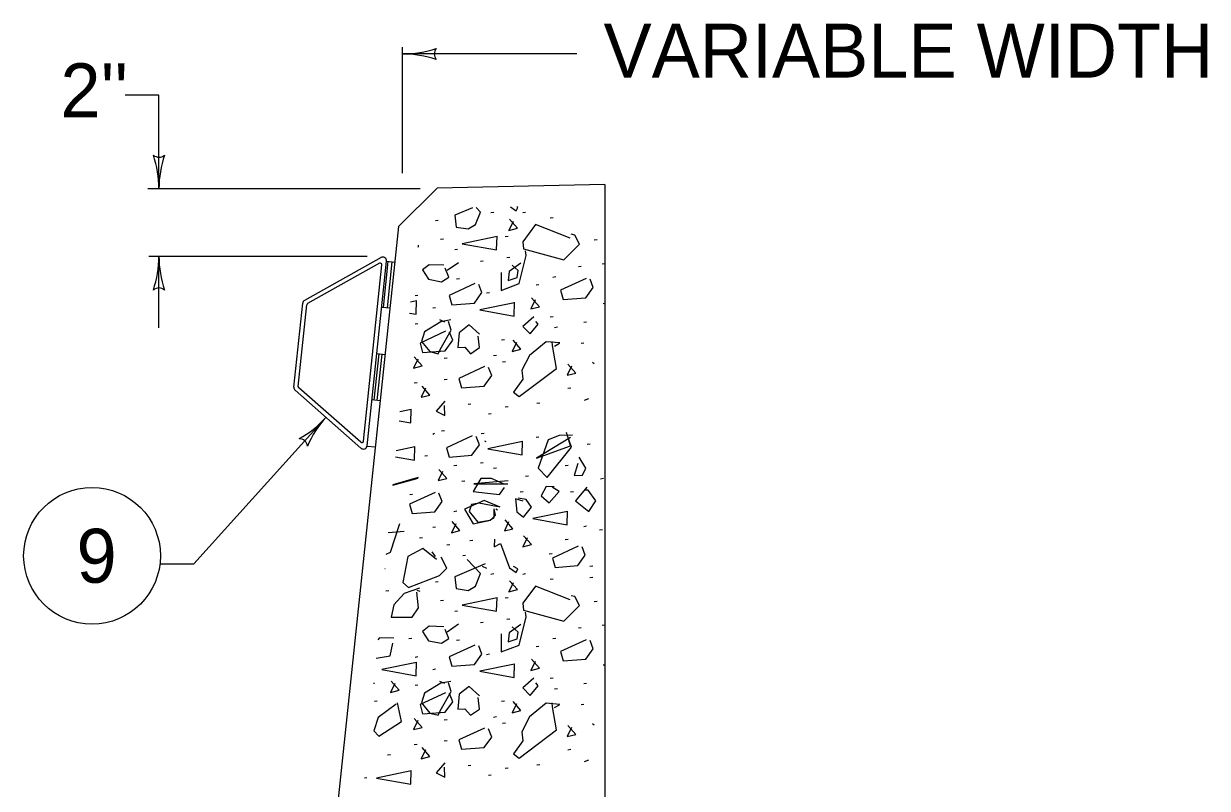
# Model space of a CAD drawing. Extents: x 1007 to 1035.5, y 1000.5 to 1021.5.
# Drawn here: x 1022.626 to 1027.011, y 1003.361 to 1006.195 of the extents above; entities that cross this region are included whole.
import ezdxf

# ---------------------------------------------------------------- set-up
doc = ezdxf.new("R2010")
doc.units = 0
doc.layers.add('1', color=7, linetype='Continuous')

msp = doc.modelspace()

# ---------------------------------------------------------------- linework, layer by layer
at = {"layer": '1'}
for p, q in [((1024.0293, 1005.641), (1024.0293, 1006.1081)), ((1024.6753, 1006.0829), (1024.0293, 1006.0829)), ((1023.1267, 1005.9306), (1023.0017, 1005.9306)), ((1023.1267, 1005.5829), (1023.1267, 1005.9306)), ((1024.0944, 1005.5829), (1023.0859, 1005.5829)), ((1024.157, 1005.5856), (1024.0147, 1005.4433)), ((1024.7792, 1005.5986), (1024.157, 1005.5856)), ((1024.7792, 1005.5986), (1024.7792, 1001.5829)), ((1024.0147, 1005.4433), (1023.7793, 1003.2079)), ((1023.0892, 1005.3329), (1023.8987, 1005.3329)), ((1023.1267, 1005.068), (1023.1267, 1005.3329)), ((1023.9497, 1005.3279), (1023.6663, 1005.1692)), ((1023.9442, 1005.307), (1023.6775, 1005.1575)), ((1023.884, 1004.6474), (1023.9528, 1005.3013)), ((1023.8979, 1004.6308), (1023.9699, 1005.3147)), ((1023.9753, 1005.3141), (1023.9574, 1005.1428)), ((1023.9699, 1005.3147), (1024.0008, 1005.3114)), ((1023.9898, 1005.3126), (1023.9718, 1005.1413)), ((1023.6267, 1004.8479), (1023.6594, 1005.1588)), ((1023.6427, 1004.8503), (1023.6746, 1005.153)), ((1023.9827, 1005.1402), (1023.952, 1005.1434)), ((1023.9244, 1004.8), (1023.9424, 1004.9713)), ((1023.9338, 1004.9722), (1023.9648, 1004.9689)), ((1023.9357, 1004.7988), (1023.9537, 1004.9701)), ((1023.8753, 1004.6219), (1023.6313, 1004.8362)), ((1023.8743, 1004.6436), (1023.6446, 1004.8453)), ((1023.9468, 1004.7977), (1023.9158, 1004.8009)), ((1023.2554, 1004.1935), (1023.7454, 1004.7359)), ((1023.8978, 1004.6297), (1023.9287, 1004.6264)), ((1023.1304, 1004.1935), (1023.2554, 1004.1935))]:
    msp.add_line(p, q, dxfattribs=at)
for points in [[(1024.2885, 1005.5131), (1024.2231, 1005.4851)], [(1024.2231, 1005.4851), (1024.2284, 1005.4411)], [(1024.2991, 1005.4504), (1024.3178, 1005.4971)], [(1024.3178, 1005.4971), (1024.3023, 1005.5133)], [(1024.3676, 1005.4951), (1024.3569, 1005.4938)], [(1024.4296, 1005.5157), (1024.4498, 1005.5011)], [(1024.4498, 1005.5011), (1024.4565, 1005.5144)], [(1024.4565, 1005.5144), (1024.4531, 1005.5161)], [(1024.4854, 1005.4951), (1024.4748, 1005.4938)], [(1024.5868, 1005.4754), (1024.5762, 1005.4741)], [(1024.1614, 1005.4656), (1024.1508, 1005.4643)], [(1024.2284, 1005.4411), (1024.2724, 1005.4344)], [(1024.2724, 1005.4344), (1024.2991, 1005.4504)], [(1024.4388, 1005.4623), (1024.4228, 1005.4289), (1024.4548, 1005.4369), (1024.4254, 1005.4703)], [(1024.6498, 1005.3998), (1024.5218, 1005.4504), (1024.4752, 1005.3864), (1024.4778, 1005.3611), (1024.6272, 1005.3198), (1024.6845, 1005.3784), (1024.6672, 1005.4118), (1024.6538, 1005.4144)], [(1024.1811, 1005.3969), (1024.1704, 1005.3956)], [(1024.3792, 1005.4063), (1024.2498, 1005.3797), (1024.3778, 1005.357), (1024.3792, 1005.4077)], [(1024.42, 1005.4067), (1024.4093, 1005.4053)], [(1024.7505, 1005.3936), (1024.7398, 1005.3923)], [(1024.0866, 1005.3664), (1024.0884, 1005.3691)], [(1024.0884, 1005.3691), (1024.0879, 1005.3738)], [(1024.2334, 1005.3576), (1024.2228, 1005.3563)], [(1024.3952, 1005.2731), (1024.3952, 1005.2063), (1024.4618, 1005.2317), (1024.4872, 1005.3358), (1024.4845, 1005.3531)], [(1024.1818, 1005.2998), (1024.1284, 1005.3011), (1024.1031, 1005.2824), (1024.1258, 1005.2478), (1024.1738, 1005.2383), (1024.2004, 1005.2558), (1024.1871, 1005.2891)], [(1024.1951, 1005.2811), (1024.2364, 1005.3104)], [(1024.3283, 1005.3151), (1024.3177, 1005.3138)], [(1024.4265, 1005.3282), (1024.4158, 1005.3268)], [(1024.4672, 1005.3078), (1024.4245, 1005.2771), (1024.4205, 1005.2438), (1024.4538, 1005.2544), (1024.4578, 1005.2798), (1024.4352, 1005.2998)], [(1024.7792, 1005.3051), (1024.7693, 1005.3039)], [(1024.5967, 1005.2562), (1024.586, 1005.2548)], [(1024.6916, 1005.2954), (1024.6809, 1005.2941)], [(1024.2969, 1005.2316), (1024.2023, 1005.1876), (1024.2116, 1005.1529), (1024.2956, 1005.1596), (1024.3236, 1005.1983), (1024.3116, 1005.2289)], [(1024.24, 1005.2496), (1024.2293, 1005.2483)], [(1024.5345, 1005.2268), (1024.5238, 1005.2254)], [(1024.7093, 1005.2512), (1024.6146, 1005.2072), (1024.6239, 1005.1725), (1024.7079, 1005.1792), (1024.7359, 1005.2178), (1024.7239, 1005.2485)], [(1024.0862, 1005.1874), (1024.0755, 1005.1861)], [(1024.08, 1005.1181), (1024.0813, 1005.1688)], [(1024.3513, 1005.1973), (1024.3406, 1005.1959)], [(1024.5206, 1005.171), (1024.5046, 1005.1377), (1024.5366, 1005.1457), (1024.5073, 1005.179)], [(1024.0813, 1005.1674), (1024.0588, 1005.1628)], [(1024.1517, 1005.1417), (1024.141, 1005.1403)], [(1024.4446, 1005.1609), (1024.3153, 1005.1343), (1024.4433, 1005.1116), (1024.4446, 1005.1623)], [(1024.7792, 1005.1574), (1024.7725, 1005.1567)], [(1024.0549, 1005.1225), (1024.08, 1005.1181)], [(1024.0862, 1005.0828), (1024.0755, 1005.0814)], [(1024.2084, 1005.097), (1024.1711, 1005.0903), (1024.1111, 1005.053), (1024.0991, 1005.017), (1024.1298, 1004.9797), (1024.1618, 1004.9717), (1024.1684, 1004.9877), (1024.2098, 1005.0597), (1024.1991, 1005.0917)], [(1024.1658, 1005.0983), (1024.1844, 1005.0903)], [(1024.5152, 1005.109), (1024.4752, 1005.073), (1024.5018, 1005.045), (1024.5312, 1005.081), (1024.5232, 1005.0917)], [(1024.5868, 1005.1089), (1024.5762, 1005.1076)], [(1024.7113, 1005.0893), (1024.7006, 1005.0879)], [(1024.1889, 1005.0548), (1024.0943, 1005.0108), (1024.1036, 1004.9762), (1024.1876, 1004.9828), (1024.2156, 1005.0215), (1024.2036, 1005.0522)], [(1024.3138, 1005.0437), (1024.2764, 1005.0783), (1024.2391, 1005.049), (1024.2338, 1004.9943), (1024.2604, 1004.9957), (1024.2804, 1004.9717), (1024.3138, 1004.9943), (1024.3098, 1005.037)], [(1024.6033, 1005.0697), (1024.5926, 1005.0683)], [(1024.4069, 1005.0238), (1024.3963, 1005.0225)], [(1024.4519, 1005.0139), (1024.4359, 1004.9806), (1024.4679, 1004.9886), (1024.4386, 1005.0219)], [(1024.6125, 1005.0117), (1024.5618, 1005.0157), (1024.4992, 1004.965), (1024.4712, 1004.9103), (1024.4752, 1004.877), (1024.4405, 1004.8289), (1024.4618, 1004.8129), (1024.5992, 1004.917), (1024.5845, 1005.0023), (1024.5832, 1005.017)], [(1024.5925, 1004.9997), (1024.6112, 1005.0103)], [(1024.7014, 1005.0108), (1024.6908, 1005.0094)], [(1024.0853, 1004.9518), (1024.0693, 1004.9184), (1024.1014, 1004.9264), (1024.072, 1004.9598)], [(1024.1942, 1004.9551), (1024.1835, 1004.9538)], [(1024.3774, 1004.9649), (1024.3668, 1004.9636)], [(1024.3329, 1004.924), (1024.2383, 1004.8799), (1024.2476, 1004.8453), (1024.3316, 1004.8519), (1024.3596, 1004.8906), (1024.3476, 1004.9213)], [(1024.4102, 1004.942), (1024.3995, 1004.9407)], [(1024.6548, 1004.9256), (1024.6388, 1004.8923), (1024.6708, 1004.9003), (1024.6414, 1004.9336)], [(1024.7392, 1004.9343), (1024.7325, 1004.9397)], [(1024.0829, 1004.8635), (1024.0723, 1004.8622)], [(1024.1942, 1004.8766), (1024.1835, 1004.8753)], [(1024.1148, 1004.8438), (1024.0988, 1004.8104), (1024.1308, 1004.8184), (1024.1015, 1004.8518)], [(1024.6523, 1004.8438), (1024.6417, 1004.8425)], [(1024.1858, 1004.7956), (1024.1538, 1004.7583), (1024.1858, 1004.7423), (1024.1844, 1004.7796)], [(1024.2825, 1004.7849), (1024.2718, 1004.7836)], [(1024.42, 1004.7751), (1024.4093, 1004.7738)], [(1024.5378, 1004.7882), (1024.5271, 1004.7868)], [(1024.7178, 1004.8049), (1024.7018, 1004.7983)], [(1024.0618, 1004.7649), (1024.0194, 1004.7562)], [(1024.0604, 1004.7156), (1024.0618, 1004.7663)], [(1024.3578, 1004.7489), (1024.3471, 1004.7476)], [(1024.0163, 1004.7233), (1024.0604, 1004.7156)], [(1024.1471, 1004.6761), (1024.1418, 1004.6721)], [(1024.1843, 1004.6854), (1024.1737, 1004.6841)], [(1024.2871, 1004.6674), (1024.1924, 1004.6233), (1024.2018, 1004.5887), (1024.2858, 1004.5953), (1024.3138, 1004.634), (1024.3018, 1004.6648)], [(1024.3316, 1004.6756), (1024.3209, 1004.6743)], [(1024.3391, 1004.6454), (1024.3338, 1004.6481)], [(1024.4741, 1004.6458), (1024.3447, 1004.6192), (1024.4728, 1004.5965), (1024.4741, 1004.6472)], [(1024.5345, 1004.6625), (1024.5238, 1004.6612)], [(1024.6512, 1004.6614), (1024.5258, 1004.5841), (1024.6512, 1004.6308), (1024.6365, 1004.6801)], [(1024.6592, 1004.6694), (1024.6098, 1004.6681), (1024.5685, 1004.6521), (1024.5312, 1004.5481), (1024.5645, 1004.5134), (1024.6552, 1004.6254), (1024.6392, 1004.6708)], [(1024.0748, 1004.6262), (1024.0054, 1004.6118)], [(1024.0735, 1004.5768), (1024.0748, 1004.6275)], [(1024.7243, 1004.6363), (1024.7137, 1004.635)], [(1024.0033, 1004.5893), (1024.0735, 1004.5768)], [(1024.1222, 1004.5938), (1024.1115, 1004.5925)], [(1024.2302, 1004.5578), (1024.2195, 1004.5565)], [(1024.3283, 1004.5677), (1024.3177, 1004.5663)], [(1024.6425, 1004.5578), (1024.6318, 1004.5565)], [(1024.6792, 1004.5654), (1024.6645, 1004.5201), (1024.6965, 1004.5214), (1024.7085, 1004.5481), (1024.6832, 1004.5881)], [(1024.0871, 1004.5134), (1023.9932, 1004.4854)], [(1023.9932, 1004.4848), (1024.0871, 1004.5108)], [(1024.177, 1004.5348), (1024.161, 1004.5015), (1024.193, 1004.5095), (1024.1637, 1004.5428)], [(1024.3774, 1004.548), (1024.3668, 1004.5467)], [(1024.4953, 1004.5185), (1024.4846, 1004.5172)], [(1024.2597, 1004.4989), (1024.2489, 1004.4976)], [(1024.4058, 1004.4881), (1024.3592, 1004.5094), (1024.3191, 1004.5094), (1024.2911, 1004.4614), (1024.3444, 1004.4548), (1024.3885, 1004.4494), (1024.4072, 1004.4761)], [(1024.4205, 1004.5001), (1024.2938, 1004.4894), (1024.4192, 1004.4894)], [(1024.5912, 1004.4788), (1024.5618, 1004.4801), (1024.5432, 1004.4454), (1024.5725, 1004.4188), (1024.6098, 1004.4614), (1024.5832, 1004.4774)], [(1024.7125, 1004.4774), (1024.6698, 1004.4268), (1024.7192, 1004.3868), (1024.7458, 1004.4268), (1024.7165, 1004.4654), (1024.7018, 1004.4654)], [(1024.7734, 1004.5088), (1024.7628, 1004.5074)], [(1024.1497, 1004.4579), (1024.055, 1004.4139), (1024.0643, 1004.3793), (1024.1483, 1004.3859), (1024.1763, 1004.4246), (1024.1643, 1004.4553)], [(1024.0666, 1004.4498), (1024.0559, 1004.4485)], [(1024.3912, 1004.4028), (1024.3311, 1004.4281), (1024.2591, 1004.3961), (1024.2911, 1004.3414), (1024.3552, 1004.3548), (1024.3738, 1004.3734), (1024.3685, 1004.3974)], [(1024.4765, 1004.4254), (1024.4472, 1004.4334), (1024.4525, 1004.3854), (1024.4778, 1004.3654), (1024.5072, 1004.4028), (1024.4872, 1004.4308), (1024.4578, 1004.4361)], [(1024.4756, 1004.4597), (1024.4649, 1004.4583)], [(1024.6622, 1004.4597), (1024.6515, 1004.4583)], [(1024.2302, 1004.3877), (1024.2195, 1004.3863)], [(1024.3832, 1004.4041), (1024.3124, 1004.4174), (1024.2844, 1004.4134), (1024.2764, 1004.3868), (1024.3084, 1004.3468), (1024.3525, 1004.3548), (1024.3685, 1004.3641), (1024.3685, 1004.3974)], [(1024.3752, 1004.3974), (1024.3805, 1004.3934)], [(1024.6409, 1004.3873), (1024.5116, 1004.3606), (1024.6396, 1004.3379), (1024.6409, 1004.3886)], [(1023.9844, 1004.236), (1024.0191, 1004.3428)], [(1024.2261, 1004.3418), (1024.2101, 1004.3084), (1024.2421, 1004.3164), (1024.2128, 1004.3498)], [(1024.4224, 1004.3483), (1024.4064, 1004.3149), (1024.4384, 1004.3229), (1024.4091, 1004.3563)], [(1024.0351, 1004.3134), (1023.976, 1004.3083)], [(1024.1517, 1004.3288), (1024.141, 1004.3274)], [(1024.4912, 1004.2893), (1024.4752, 1004.256), (1024.5072, 1004.264), (1024.4778, 1004.2973)], [(1024.7113, 1004.332), (1024.7006, 1004.3307)], [(1024.7702, 1004.3189), (1024.7594, 1004.3176)], [(1024.1551, 1004.2093), (1024.1044, 1004.2493), (1024.0484, 1004.22), (1024.0298, 1004.124), (1024.0511, 1004.1053), (1024.1658, 1004.1493), (1024.1938, 1004.1773), (1024.1724, 1004.2173)], [(1024.1026, 1004.2895), (1024.0918, 1004.2882)], [(1024.204, 1004.2633), (1024.1933, 1004.2619)], [(1024.2891, 1004.2797), (1024.2784, 1004.2783)], [(1024.3698, 1004.284), (1024.3685, 1004.256), (1024.3925, 1004.268), (1024.4258, 1004.1787), (1024.4498, 1004.1613), (1024.4565, 1004.1747), (1024.4405, 1004.1827)], [(1024.6798, 1004.2583), (1024.5851, 1004.2143), (1024.5944, 1004.1797), (1024.6784, 1004.1863), (1024.7064, 1004.225), (1024.6944, 1004.2557)], [(1024.6425, 1004.2829), (1024.6318, 1004.2816)], [(1023.9683, 1004.2285), (1023.9844, 1004.236)], [(1024.1378, 1004.2373), (1024.1498, 1004.22)], [(1024.3351, 1004.1933), (1024.2231, 1004.1453), (1024.2284, 1004.1013), (1024.2724, 1004.0947), (1024.2991, 1004.1107), (1024.3178, 1004.1573), (1024.2684, 1004.2093)], [(1024.2629, 1004.224), (1024.2523, 1004.2227)], [(1024.5836, 1004.2306), (1024.5729, 1004.2293)], [(1023.9651, 1004.1749), (1023.9631, 1004.1746)], [(1024.3244, 1004.184), (1024.3404, 1004.1773)], [(1024.7342, 1004.1848), (1024.7234, 1004.1834)], [(1024.1614, 1004.1258), (1024.1508, 1004.1245)], [(1024.3676, 1004.1553), (1024.3569, 1004.154)], [(1024.4388, 1004.1225), (1024.4228, 1004.0892), (1024.4548, 1004.0972), (1024.4254, 1004.1305)], [(1024.4854, 1004.1553), (1024.4748, 1004.154)], [(1024.5868, 1004.1357), (1024.5762, 1004.1343)], [(1024.7342, 1004.1423), (1024.7234, 1004.1409)], [(1023.9782, 1004.0931), (1023.9675, 1004.0918)], [(1024.0924, 1004.1027), (1024.0351, 1004.0827), (1023.9964, 1004.0413), (1023.9871, 1003.9947), (1024.0644, 1003.9947), (1024.0884, 1004.0293), (1024.0818, 1004.088)], [(1024.0951, 1004.0907), (1024.0831, 1004.0947)], [(1024.6498, 1004.06), (1024.5218, 1004.1107), (1024.4752, 1004.0467), (1024.4778, 1004.0213), (1024.6272, 1003.98), (1024.6845, 1004.0387), (1024.6672, 1004.072), (1024.6538, 1004.0747)], [(1024.1811, 1004.0572), (1024.1704, 1004.0558)], [(1024.3792, 1004.0666), (1024.2498, 1004.0399), (1024.3778, 1004.0173), (1024.3792, 1004.0679)], [(1024.42, 1004.0669), (1024.4093, 1004.0656)], [(1024.7505, 1004.0538), (1024.7398, 1004.0525)], [(1024.2334, 1004.0178), (1024.2228, 1004.0165)], [(1024.3952, 1003.9333), (1024.3952, 1003.8666), (1024.4618, 1003.8919), (1024.4872, 1003.996), (1024.4845, 1004.0133)], [(1024.4265, 1003.9884), (1024.4158, 1003.9871)], [(1024.1818, 1003.96), (1024.1284, 1003.9613), (1024.1031, 1003.9427), (1024.1258, 1003.908), (1024.1738, 1003.8986), (1024.2004, 1003.916), (1024.1871, 1003.9493)], [(1024.1951, 1003.9413), (1024.2364, 1003.9707)], [(1024.3283, 1003.9753), (1024.3177, 1003.974)], [(1024.4672, 1003.968), (1024.4245, 1003.9373), (1024.4205, 1003.904), (1024.4538, 1003.9147), (1024.4578, 1003.94), (1024.4352, 1003.96)], [(1024.6916, 1003.9557), (1024.6809, 1003.9543)], [(1024.7792, 1003.9653), (1024.7693, 1003.9642)], [(1023.9443, 1003.9187), (1023.9376, 1003.9118)], [(1023.9964, 1003.9173), (1023.9443, 1003.9187)], [(1023.9831, 1003.8519), (1023.9938, 1003.8986)], [(1024.0633, 1003.9164), (1024.0526, 1003.9151)], [(1024.24, 1003.9098), (1024.2293, 1003.9085)], [(1024.5967, 1003.9164), (1024.586, 1003.9151)], [(1024.7093, 1003.9114), (1024.6146, 1003.8674), (1024.6239, 1003.8328), (1024.7079, 1003.8394), (1024.7359, 1003.8781), (1024.7239, 1003.9088)], [(1024.2969, 1003.8918), (1024.2023, 1003.8478), (1024.2116, 1003.8132), (1024.2956, 1003.8198), (1024.3236, 1003.8585), (1024.3116, 1003.8892)], [(1024.3513, 1003.8575), (1024.3406, 1003.8562)], [(1024.5345, 1003.887), (1024.5238, 1003.8857)], [(1023.9309, 1003.8429), (1023.9831, 1003.8519)], [(1024.0813, 1003.8277), (1023.952, 1003.801), (1024.08, 1003.7783), (1024.0813, 1003.829)], [(1024.0862, 1003.8477), (1024.0755, 1003.8463)], [(1024.4446, 1003.8212), (1024.3153, 1003.7945), (1024.4433, 1003.7718), (1024.4446, 1003.8225)], [(1024.5206, 1003.8313), (1024.5046, 1003.7979), (1024.5366, 1003.8059), (1024.5073, 1003.8393)], [(1024.7792, 1003.8177), (1024.7725, 1003.8169)], [(1024.1517, 1003.8019), (1024.141, 1003.8006)], [(1024.5152, 1003.7693), (1024.4752, 1003.7333), (1024.5018, 1003.7053), (1024.5312, 1003.7413), (1024.5232, 1003.7519)], [(1024.5868, 1003.7692), (1024.5762, 1003.7678)], [(1023.9258, 1003.7495), (1023.9218, 1003.7489)], [(1024.0003, 1003.7494), (1023.9843, 1003.7161), (1024.0163, 1003.7241), (1023.9869, 1003.7574)], [(1024.0862, 1003.743), (1024.0755, 1003.7417)], [(1024.2084, 1003.7573), (1024.1711, 1003.7506), (1024.1111, 1003.7133), (1024.0991, 1003.6773), (1024.1298, 1003.6399), (1024.1618, 1003.6319), (1024.1684, 1003.6479), (1024.2098, 1003.7199), (1024.1991, 1003.7519)], [(1024.1658, 1003.7586), (1024.1844, 1003.7506)], [(1024.3138, 1003.7039), (1024.2764, 1003.7386), (1024.2391, 1003.7093), (1024.2338, 1003.6546), (1024.2604, 1003.6559), (1024.2804, 1003.6319), (1024.3138, 1003.6546), (1024.3098, 1003.6973)], [(1024.6033, 1003.7299), (1024.5926, 1003.7286)], [(1024.7113, 1003.7495), (1024.7006, 1003.7482)], [(1023.9357, 1003.6841), (1023.925, 1003.6828)], [(1024.1889, 1003.7151), (1024.0943, 1003.6711), (1024.1036, 1003.6364), (1024.1876, 1003.6431), (1024.2156, 1003.6818), (1024.2036, 1003.7124)], [(1024.4069, 1003.6841), (1024.3963, 1003.6828)], [(1024.4519, 1003.6742), (1024.4359, 1003.6408), (1024.4679, 1003.6488), (1024.4386, 1003.6822)], [(1024.0058, 1003.6733), (1023.939, 1003.6239), (1023.923, 1003.5733), (1023.9417, 1003.5546), (1024.0258, 1003.6079), (1024.0111, 1003.6773)], [(1024.6125, 1003.6719), (1024.5618, 1003.6759), (1024.4992, 1003.6253), (1024.4712, 1003.5706), (1024.4752, 1003.5373), (1024.4405, 1003.4892), (1024.4618, 1003.4732), (1024.5992, 1003.5773), (1024.5845, 1003.6626), (1024.5832, 1003.6773)], [(1024.5925, 1003.6599), (1024.6112, 1003.6706)], [(1024.7014, 1003.671), (1024.6908, 1003.6697)], [(1024.0853, 1003.612), (1024.0693, 1003.5787), (1024.1014, 1003.5867), (1024.072, 1003.62)], [(1024.1942, 1003.6153), (1024.1835, 1003.614)], [(1024.3774, 1003.6252), (1024.3668, 1003.6238)], [(1024.4102, 1003.6023), (1024.3995, 1003.6009)], [(1024.6548, 1003.5858), (1024.6388, 1003.5525), (1024.6708, 1003.5605), (1024.6414, 1003.5938)], [(1024.7392, 1003.5946), (1024.7325, 1003.5999)], [(1024.3329, 1003.5843), (1024.2383, 1003.5402), (1024.2476, 1003.5055), (1024.3316, 1003.5122), (1024.3596, 1003.5508), (1024.3476, 1003.5816)], [(1024.0829, 1003.5238), (1024.0723, 1003.5224)], [(1024.1148, 1003.504), (1024.0988, 1003.4707), (1024.1308, 1003.4787), (1024.1015, 1003.512)], [(1024.1942, 1003.5368), (1024.1835, 1003.5355)], [(1024.6523, 1003.5041), (1024.6417, 1003.5028)], [(1023.9848, 1003.4844), (1023.9741, 1003.4831)], [(1024.7178, 1003.4652), (1024.7018, 1003.4585)], [(1024.0618, 1003.4252), (1023.9323, 1003.3985), (1024.0604, 1003.3758), (1024.0618, 1003.4265)], [(1024.1858, 1003.4558), (1024.1538, 1003.4185), (1024.1858, 1003.4025), (1024.1844, 1003.4398)], [(1024.2825, 1003.4452), (1024.2718, 1003.4438)], [(1024.42, 1003.4353), (1024.4093, 1003.434)], [(1024.5378, 1003.4484), (1024.5271, 1003.4471)], [(1023.8964, 1003.3993), (1023.8878, 1003.3983)], [(1024.3578, 1003.4092), (1024.3471, 1003.4078)]]:
    msp.add_lwpolyline(points, dxfattribs=at)
msp.add_circle((1022.8788, 1004.2229), 0.2533, dxfattribs=at)
for centre, radius, start, end in [((1024.0293, 1006.4739), 0.3909, 270, 288.6688), ((1024.178, 1006.0829), 0.0313, 138.7746, 220.8913), ((1024.0293, 1006.4739), 0.3909, 269.9878, 270), ((1024.0293, 1005.692), 0.3909, 71.3472, 89.9939), ((1023.1267, 1005.7315), 0.0312, 228.7746, 310.8913), ((1022.736, 1005.5829), 0.3906, 0, 18.6688), ((1023.5173, 1005.5829), 0.3906, 161.3472, 179.9939), ((1022.736, 1005.5829), 0.3906, 359.9878, 0), ((1022.736, 1005.3329), 0.3906, 341.3472, 359.9939), ((1023.5173, 1005.3329), 0.3906, 179.9878, 180), ((1023.5173, 1005.3329), 0.3906, 180, 198.6688), ((1023.947, 1005.3019), 0.00586, 353.9896, 119.2674), ((1023.9564, 1005.3161), 0.0137, 352.4179, 120.6825), ((1023.1266, 1005.1844), 0.0312, 48.7746, 130.8913), ((1023.673, 1005.1573), 0.0137, 117.8514, 173.9897), ((1023.6804, 1005.1524), 0.00586, 119.2666, 173.9897), ((1023.6403, 1004.8465), 0.0137, 173.9897, 228.7139), ((1023.6485, 1004.8497), 0.00586, 173.9897, 228.7143), ((1023.4553, 1004.998), 0.3909, 299.2536, 317.9003), ((1024.0355, 1004.4739), 0.3909, 137.9065, 156.5752), ((1024.0355, 1004.4739), 0.3909, 137.8942, 137.9065), ((1023.6457, 1004.6256), 0.0313, 6.6811, 88.7978), ((1023.8782, 1004.648), 0.00586, 228.7134, 353.9897), ((1023.8844, 1004.6322), 0.0137, 228.7259, 355.5712)]:
    msp.add_arc(centre, radius, start, end, dxfattribs=at)

# ---------------------------------------------------------------- texts
for s, p in [('VARIABLE WIDTH', (1024.7739, 1005.9953)), ("2''", (1022.7618, 1005.8481)), ('9', (1022.8214, 1004.1229))]:
    msp.add_text(s, height=0.2, dxfattribs=at).set_placement(p)

doc.saveas('drawing.dxf')
